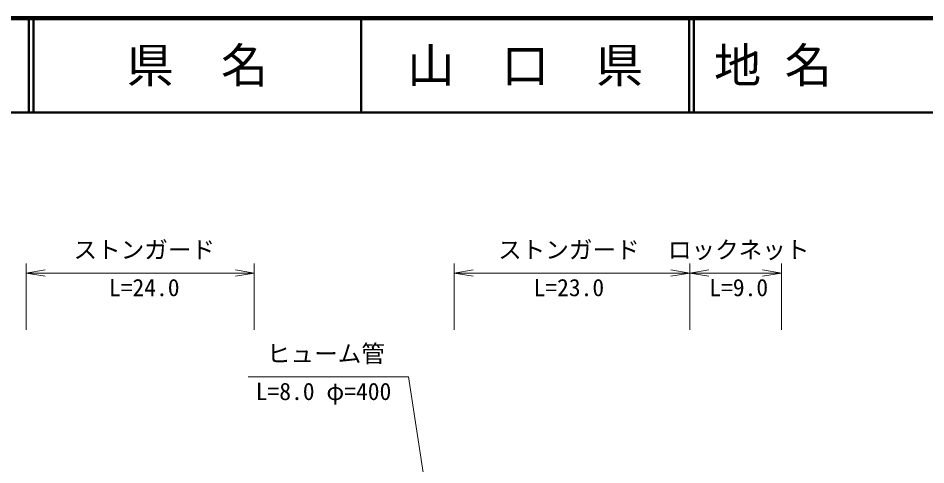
# Model space of a CAD drawing. Units: millimetres, scale not verified. Extents: x 40000 to 680000, y 20000 to 380000.
# Drawn here: x 296635 to 392835, y 332687 to 380000 of the extents above; entities that cross this region are included whole.
import ezdxf
from ezdxf.enums import TextEntityAlignment as Align

# ---------------------------------------------------------------- set-up
doc = ezdxf.new("R2010")
doc.units = ezdxf.units.MM
doc.header["$LTSCALE"] = 1000
for name, color, linetype, lineweight in [('M-STR-HTXT', 7, 'Continuous', 13), ('M-TTL', 2, 'Continuous', 140), ('M-TTL-LINE', 7, 'Continuous', 50)]:
    doc.layers.add(name, color=color, linetype=linetype, lineweight=lineweight)
doc.layers.add('M-TTL-TXT', color=7, linetype='Continuous')
doc.styles.add('ＭＳ ゴシック', font='')
doc.styles.get('ＭＳ ゴシック').set_extended_font_data('MS Gothic')

# ---------------------------------------------------------------- blocks, each defined once
blk = doc.blocks.new('open_arrow')
at = {"color": 0, "linetype": 'Continuous', "lineweight": -2}
blk.add_lwpolyline([(7.5, 1.25), (0, 0), (7.5, -1.25)], dxfattribs=at)

msp = doc.modelspace()

# ---------------------------------------------------------------- linework, layer by layer
at = {"layer": 'M-STR-HTXT'}
for p, q in [((297489, 347000), (297489, 354000)), ((321662, 347000), (321662, 354000)), ((342862, 347000), (342862, 354000)), ((367824, 347000), (367824, 354000)), ((377522, 347000), (377522, 354000)), ((297489, 353000), (321662, 353000)), ((342862, 353000), (367824, 353000)), ((367824, 353000), (377522, 353000))]:
    msp.add_line(p, q, dxfattribs=at)
msp.add_lwpolyline([(341552, 318975), (338000, 342000), (321000, 342000)], dxfattribs=at)
at = {"layer": 'M-TTL'}
msp.add_line((680000, 380000), (40000, 380000), dxfattribs=at)
at = {"layer": 'M-TTL-LINE'}
for p, q in [((297750, 380000), (297750, 370000)), ((298250, 380000), (298250, 370000)), ((333000, 380000), (333000, 370000)), ((367750, 380000), (367750, 370000)), ((368250, 380000), (368250, 370000)), ((40000, 370000), (680000, 370000))]:
    msp.add_line(p, q, dxfattribs=at)

# ---------------------------------------------------------------- block references
at = {"layer": 'M-STR-HTXT', "xscale": 267, "yscale": 267}
for p in [(297489, 353000), (342862, 353000), (367824, 353000)]:
    msp.add_blockref('open_arrow', p, dxfattribs=at)
at = {"layer": 'M-STR-HTXT', "xscale": 267, "yscale": 267, "rotation": 180}
for p in [(321662, 353000), (367824, 353000), (377522, 353000)]:
    msp.add_blockref('open_arrow', p, dxfattribs=at)

# ---------------------------------------------------------------- texts
at = {"layer": 'M-STR-HTXT', "style": 'ＭＳ ゴシック'}
for s, p in [('ストンガード', (310000, 354000)), ('ストンガード', (355000, 354000)), ('ロックネット', (373000, 354000)), ('L=24.0', (310000, 350000)), ('L=23.0', (355000, 350000)), ('L=9.0', (373000, 350000)), ('L=8.0 φ=400', (329000, 339000))]:
    msp.add_text(s, height=1833, dxfattribs=at).set_placement(p, align=Align.BOTTOM_CENTER)
msp.add_text('ヒューム管', height=1833, dxfattribs=at).set_placement((323000, 343000), align=Align.BOTTOM_LEFT)
at = {"layer": 'M-TTL-TXT', "style": 'ＭＳ ゴシック'}
for s, p in [('県\u3000名', (315625, 375000)), ('山\u3000口\u3000県', (350375, 375000))]:
    msp.add_text(s, height=3666, dxfattribs=at).set_placement(p, align=Align.MIDDLE_CENTER)
msp.add_text('地 名', height=3666, dxfattribs=at).set_placement((370380, 375000), align=Align.MIDDLE_LEFT)

doc.saveas('drawing.dxf')
